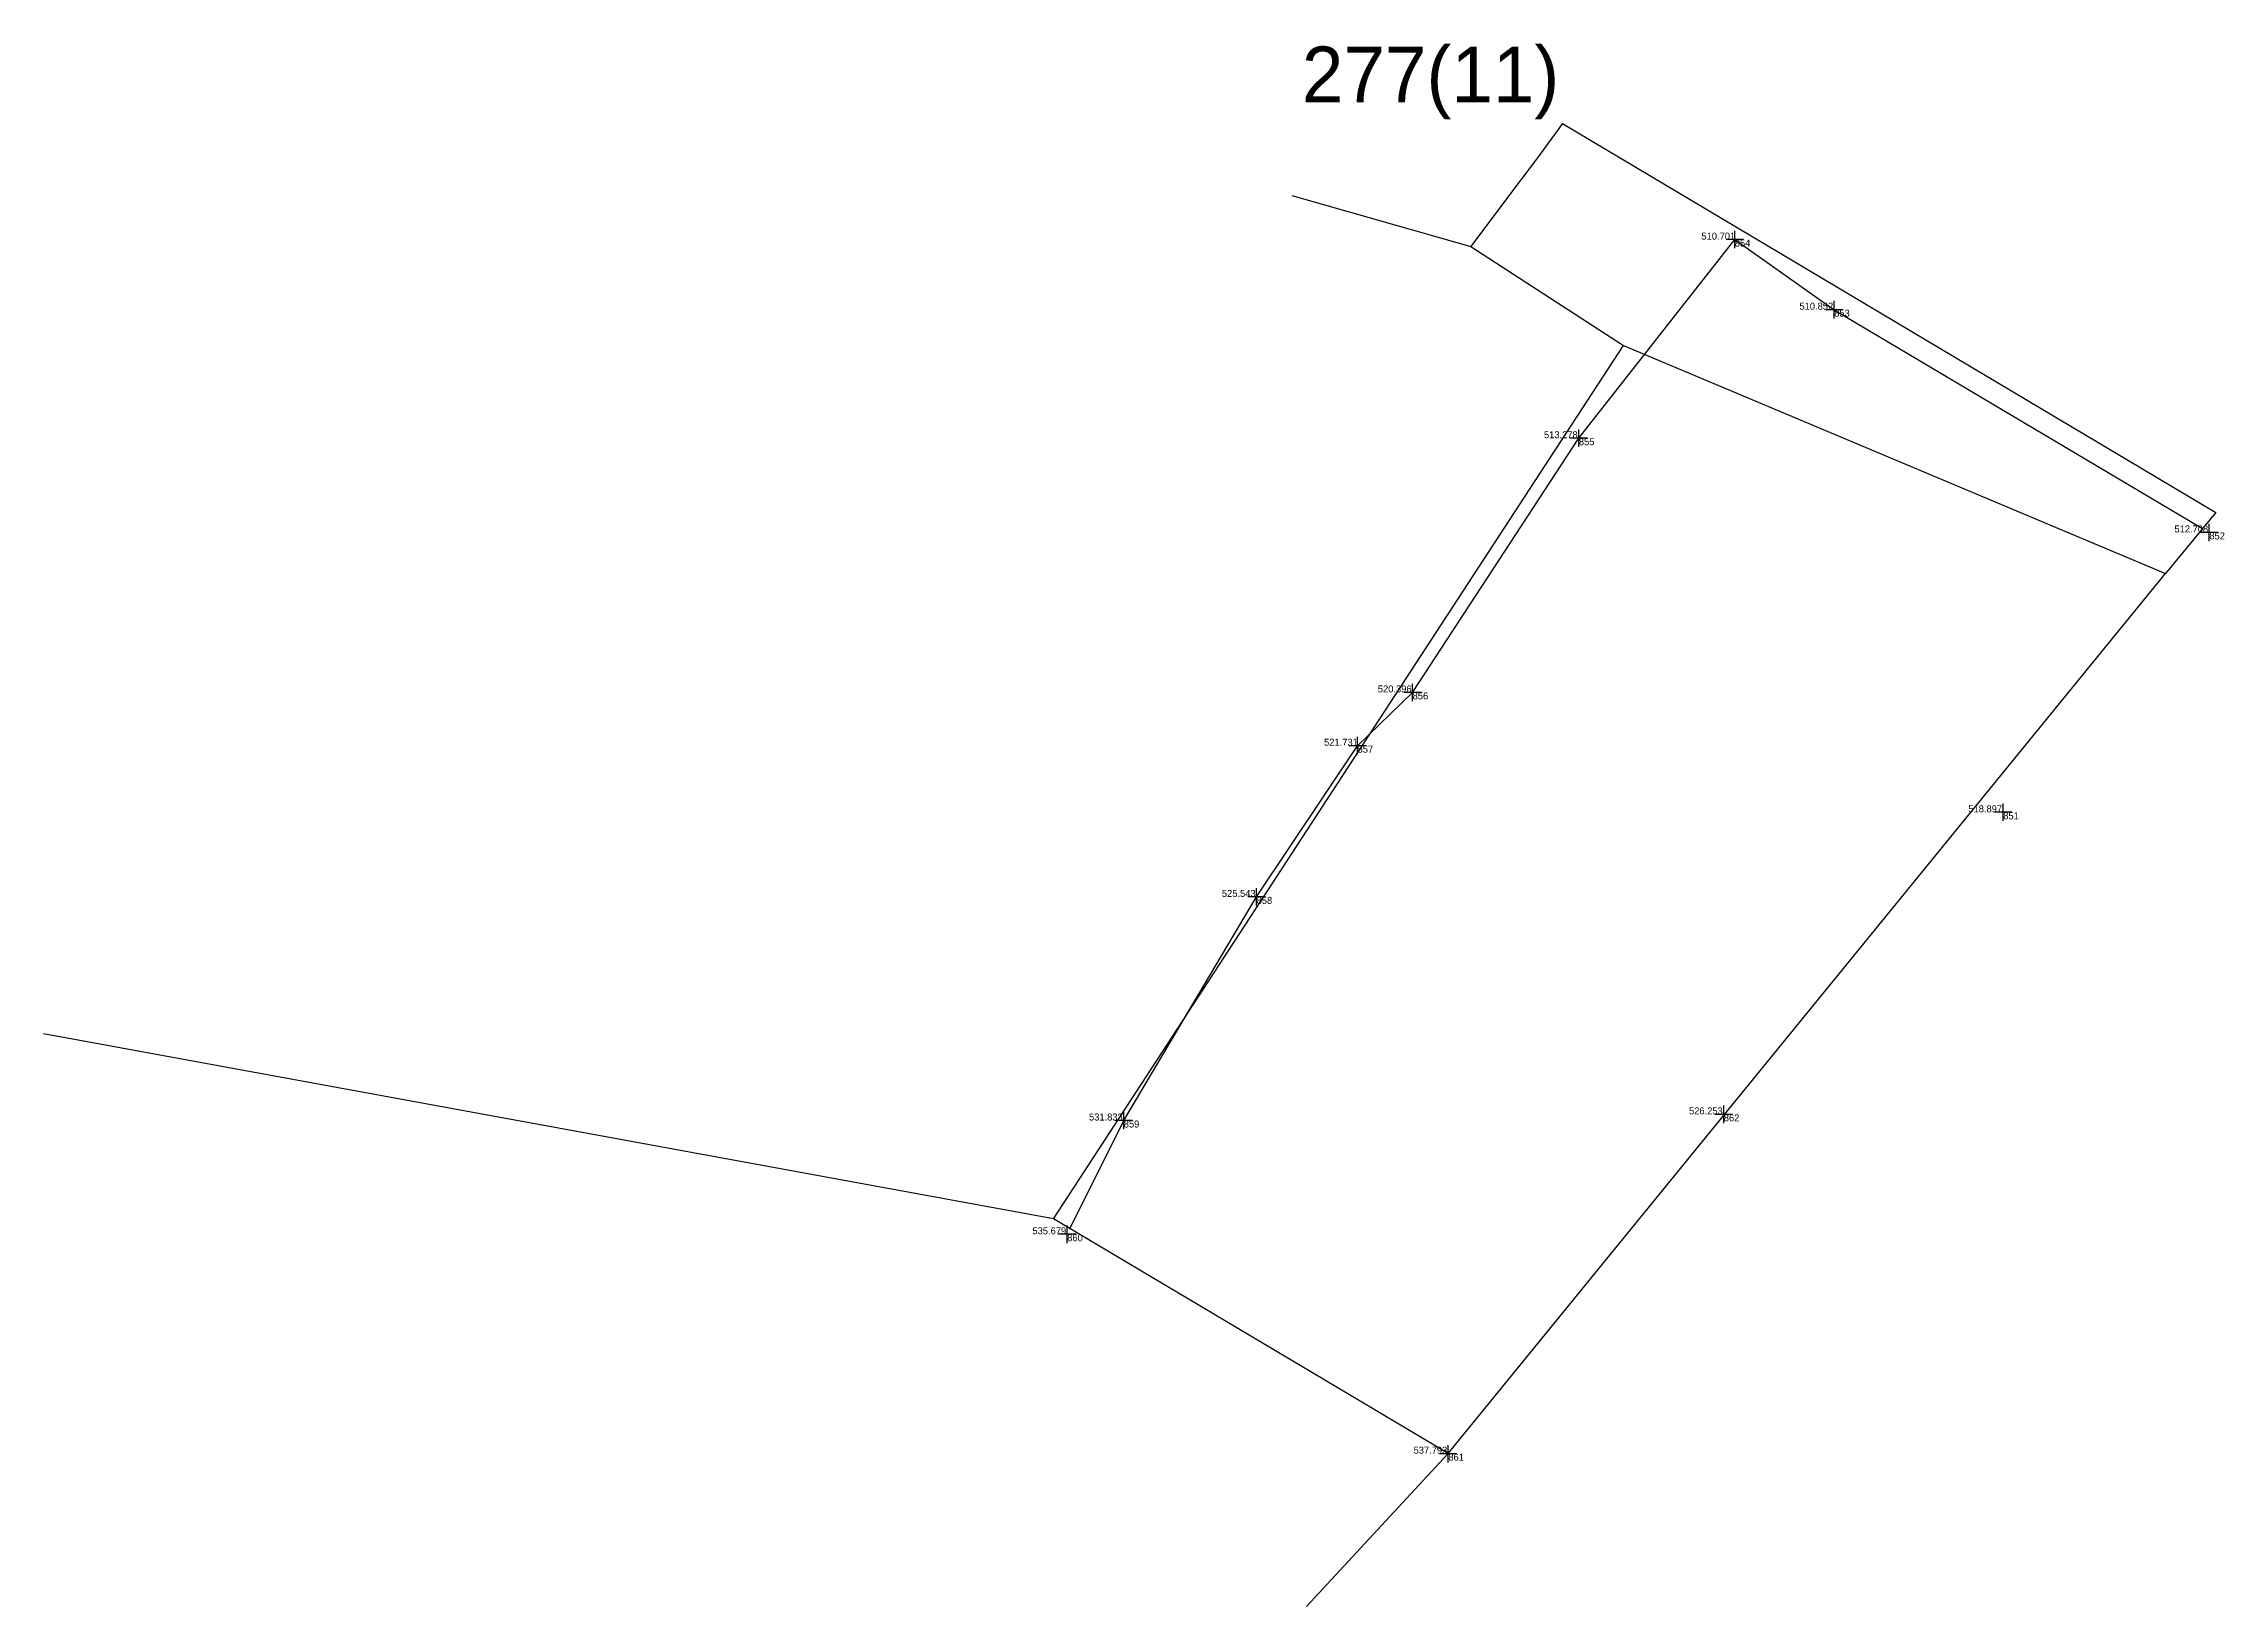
# Model space of a CAD drawing. Extents: x 548393 to 548550, y 1841901 to 1842013.
import ezdxf

# ---------------------------------------------------------------- set-up
doc = ezdxf.new("R2010")
doc.units = 0
for name, color, linetype in [('Level 10', 7, 'Continuous'), ('Level 13', 7, 'Continuous'), ('Level 17', 7, 'Continuous'), ('Level 18', 7, 'Continuous'), ('Level 19', 7, 'Continuous')]:
    doc.layers.add(name, color=color, linetype=linetype)

msp = doc.modelspace()

# ---------------------------------------------------------------- linework, layer by layer
at = {"layer": 'Level 10'}
for p, q in [((548502.16, 1842007.39), (548500.36, 1842004.93)), ((548502.16, 1842007.39), (548548.96, 1841979.52)), ((548500.36, 1842004.93), (548498.57, 1842002.55)), ((548482.78, 1842002.21), (548495.59, 1841998.57)), ((548498.57, 1842002.55), (548495.59, 1841998.57)), ((548495.59, 1841998.57), (548506.53, 1841991.47)), ((548503.33, 1841984.83), (548514.5, 1841999.06)), ((548514.5, 1841999.06), (548521.62, 1841994.04)), ((548521.62, 1841994.04), (548548.01, 1841978.36)), ((548465.71, 1841928.9), (548506.53, 1841991.47)), ((548506.53, 1841991.47), (548545.36, 1841975.14)), ((548491.42, 1841966.62), (548503.33, 1841984.83)), ((548548.96, 1841979.52), (548545.36, 1841975.14)), ((548493.97, 1841912.09), (548545.36, 1841975.14)), ((548487.48, 1841962.8), (548491.42, 1841966.62)), ((548480.25, 1841951.97), (548487.48, 1841962.8)), ((548470.73, 1841935.95), (548480.25, 1841951.97)), ((548465.71, 1841928.9), (548393.36, 1841942.17)), ((548466.88, 1841928.2), (548470.73, 1841935.95)), ((548493.97, 1841912.09), (548465.71, 1841928.9)), ((548483.81, 1841901.14), (548493.97, 1841912.09))]:
    msp.add_line(p, q, dxfattribs=at)
at = {"layer": 'Level 19'}
for p, q in [((548515.13, 1841999.06), (548513.88, 1841999.06)), ((548514.5, 1841998.44), (548514.5, 1841999.69)), ((548522.24, 1841994.04), (548520.99, 1841994.04)), ((548521.62, 1841993.42), (548521.62, 1841994.67)), ((548503.95, 1841984.83), (548502.7, 1841984.83)), ((548503.33, 1841984.21), (548503.33, 1841985.45)), ((548548.49, 1841977.45), (548548.49, 1841978.7)), ((548549.11, 1841978.08), (548547.86, 1841978.08)), ((548492.05, 1841966.62), (548490.8, 1841966.62)), ((548491.42, 1841965.99), (548491.42, 1841967.24)), ((548488.1, 1841962.8), (548486.85, 1841962.8)), ((548487.48, 1841962.18), (548487.48, 1841963.43)), ((548534.35, 1841958.03), (548533.1, 1841958.03)), ((548533.73, 1841957.41), (548533.73, 1841958.66)), ((548480.88, 1841951.97), (548479.63, 1841951.97)), ((548480.25, 1841951.34), (548480.25, 1841952.59)), ((548470.73, 1841935.32), (548470.73, 1841936.57)), ((548514.33, 1841936.39), (548513.08, 1841936.39)), ((548513.71, 1841935.77), (548513.71, 1841937.02)), ((548471.36, 1841935.95), (548470.11, 1841935.95)), ((548466.68, 1841927.17), (548466.68, 1841928.42)), ((548467.31, 1841927.8), (548466.06, 1841927.8)), ((548493.98, 1841911.45), (548493.98, 1841912.7)), ((548494.6, 1841912.08), (548493.35, 1841912.08))]:
    msp.add_line(p, q, dxfattribs=at)

# ---------------------------------------------------------------- texts
at = {"layer": 'Level 13'}
msp.add_text('277(11)', height=4, dxfattribs=at).set_placement((548483.49, 1842008.89))
at = {"layer": 'Level 17'}
for s, p in [('854', (548514.5, 1841998.56)), ('853', (548521.62, 1841993.54)), ('855', (548503.33, 1841984.33)), ('852', (548548.49, 1841977.58)), ('856', (548491.42, 1841966.12)), ('857', (548487.48, 1841962.3)), ('851', (548533.73, 1841957.53)), ('858', (548480.25, 1841951.47)), ('862', (548513.71, 1841935.89)), ('859', (548470.73, 1841935.45)), ('860', (548466.68, 1841927.3)), ('861', (548493.98, 1841911.58))]:
    msp.add_text(s, height=0.5, dxfattribs=at).set_placement(p)
at = {"layer": 'Level 18'}
for s, p in [('510.701', (548512.11, 1841999.06)), ('510.852', (548519.13, 1841994.04)), ('513.278', (548500.83, 1841984.83)), ('512.708', (548545.99, 1841978.08)), ('520.396', (548488.93, 1841966.62)), ('521.731', (548485.08, 1841962.8)), ('518.897', (548531.23, 1841958.03)), ('525.543', (548477.76, 1841951.97)), ('531.833', (548468.24, 1841935.95)), ('526.253', (548511.22, 1841936.39)), ('535.679', (548464.19, 1841927.8)), ('537.793', (548491.49, 1841912.08))]:
    msp.add_text(s, height=0.5, dxfattribs=at).set_placement(p)

doc.saveas('drawing.dxf')
